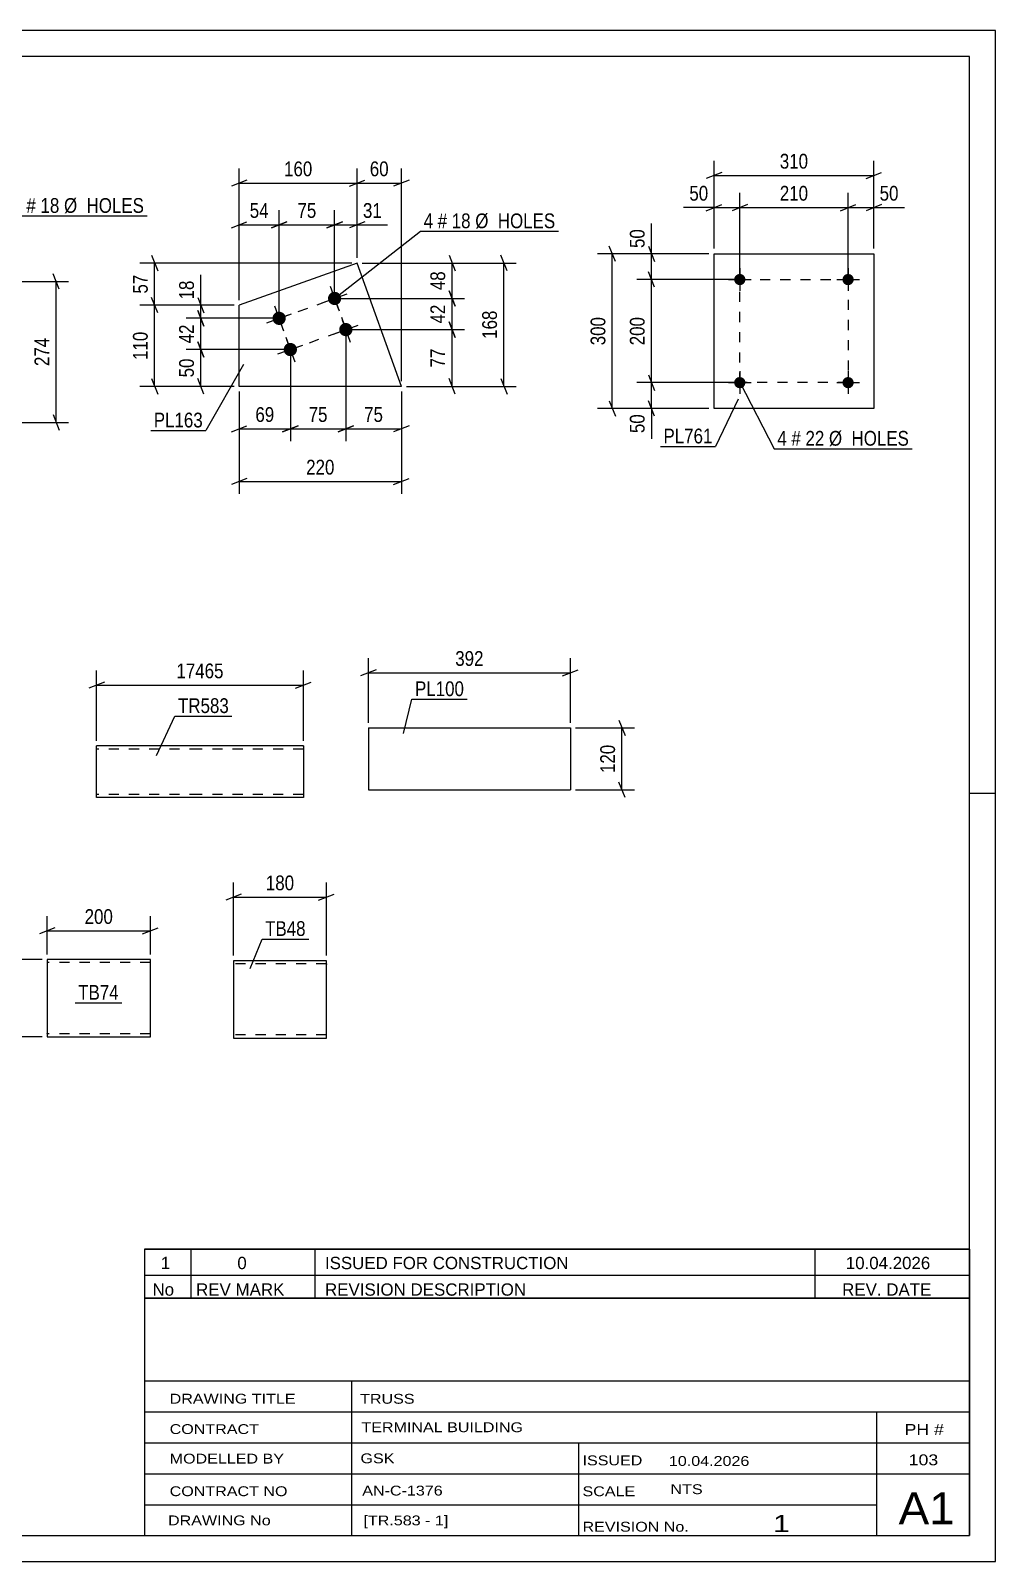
# Model space of a CAD drawing. Header units: millimetres. Extents: x 0 to 420, y 0 to 297.
# Drawn here: x 232.9 to 420, y 0 to 297 of the extents above; entities that cross this region are included whole.
import ezdxf

# ---------------------------------------------------------------- set-up
doc = ezdxf.new("R2010")
doc.units = ezdxf.units.MM
doc.linetypes.add('DXK_LINE_DOT2', pattern=[3.9198, 1.9599, -1.9599])
doc.styles.add('Arial Narrow', font='ARIALN.TTF', dxfattribs={"height": 0.2})

# ---------------------------------------------------------------- blocks, each defined once
blk = doc.blocks.new('Unknown-203761527-1135')
at = {"color": 5, "linetype": 'Continuous'}
for p, q in [((420, 297), (0, 297)), ((420, 0), (420, 297)), ((415, 292), (5, 292)), ((415, 5), (415, 292)), ((420, 149), (415, 149)), ((5, 5), (415, 5)), ((0, 0), (420, 0))]:
    blk.add_line(p, q, dxfattribs=at)
blk = doc.blocks.new('Part-203761527-3177 - 3161')
at = {"color": 2, "linetype": 'Continuous'}
for p, q in [((298.41, 161.71), (298.41, 149.71)), ((298.41, 161.71), (337.59, 161.71)), ((337.59, 161.71), (337.59, 149.71)), ((298.41, 149.71), (337.59, 149.71))]:
    blk.add_line(p, q, dxfattribs=at)
blk = doc.blocks.new('Part-203761527-3062 - 3057')
at = {"color": 2, "linetype": 'Continuous'}
for p, q in [((256.14, 116.78), (236.14, 116.78)), ((236.14, 116.78), (236.14, 101.87)), ((256.14, 101.78), (256.14, 116.78)), ((236.14, 101.87), (236.14, 101.78)), ((236.14, 101.78), (256.14, 101.78))]:
    blk.add_line(p, q, dxfattribs=at)
at = {"color": 7, "linetype": 'DXK_LINE_DOT2'}
for p, q in [((256.14, 116.18), (236.14, 116.18)), ((236.14, 102.38), (236.14, 102.43)), ((256.14, 102.38), (236.14, 102.38)), ((256.14, 102.38), (256.14, 102.43))]:
    blk.add_line(p, q, dxfattribs=at)
blk = doc.blocks.new('Part-203761527-3400 - 3393')
at = {"color": 2, "linetype": 'Continuous'}
for p, q in [((290.27, 116.54), (272.27, 116.54)), ((272.27, 116.54), (272.27, 101.64)), ((290.27, 102.74), (290.27, 116.54)), ((272.27, 101.64), (272.27, 101.54)), ((272.27, 101.54), (290.27, 101.54)), ((290.27, 101.54), (290.27, 102.74))]:
    blk.add_line(p, q, dxfattribs=at)
at = {"color": 7, "linetype": 'DXK_LINE_DOT2'}
for p, q in [((290.27, 115.94), (272.27, 115.94)), ((290.27, 115.94), (290.27, 115.9)), ((290.27, 115.9), (290.27, 115.94)), ((290.27, 115.8), (290.27, 115.9)), ((290.27, 115.9), (290.27, 115.8)), ((272.27, 102.14), (272.27, 102.19)), ((290.27, 102.14), (272.27, 102.14)), ((290.27, 102.19), (290.27, 102.51)), ((290.27, 102.14), (290.27, 102.19))]:
    blk.add_line(p, q, dxfattribs=at)
blk = doc.blocks.new('Part-203761527-3376 - 3354')
at = {"color": 2, "linetype": 'Continuous'}
for p, q in [((265.71, 158.21), (245.71, 158.21)), ((245.71, 148.3), (245.71, 158.21)), ((285.81, 158.21), (265.81, 158.21)), ((285.81, 158.21), (285.81, 148.21)), ((245.71, 148.21), (245.71, 148.3)), ((265.71, 148.21), (245.71, 148.21)), ((285.81, 148.21), (265.81, 148.21))]:
    blk.add_line(p, q, dxfattribs=at)
at = {"color": 7, "linetype": 'DXK_LINE_DOT2'}
for p, q in [((265.71, 157.61), (245.71, 157.61)), ((285.81, 157.61), (265.81, 157.61)), ((285.81, 158.12), (285.81, 158.21)), ((245.71, 148.81), (245.71, 148.85)), ((265.71, 148.81), (245.71, 148.81)), ((285.81, 148.81), (265.81, 148.81)), ((285.81, 148.81), (285.81, 148.85))]:
    blk.add_line(p, q, dxfattribs=at)
blk = doc.blocks.new('Part-203761527-2208 - 2130')
at = {"color": 2, "linetype": 'Continuous'}
for p, q in [((296.23, 251.91), (273.37, 243.72)), ((304.81, 227.98), (296.23, 251.91)), ((273.37, 227.98), (273.37, 243.72)), ((304.81, 227.98), (273.37, 227.98))]:
    blk.add_line(p, q, dxfattribs=at)
blk = doc.blocks.new('Bolt-203761527-2193 - 2130')
at = {"linetype": 'Continuous'}
for points in [[(293.08, 245.47, -1), (290.66, 244.6, -1)], [(282.32, 241.61, -1), (279.9, 240.74, -1)], [(295.25, 239.42, -1), (292.83, 238.55, -1)], [(284.49, 235.56, -1), (282.07, 234.69, -1)]]:
    blk.add_hatch(color=1, dxfattribs=at).paths.add_polyline_path(points)
at = {"color": 1, "linetype": 'Continuous'}
for p, q in [((291, 247.45), (292.74, 242.61)), ((280.24, 243.6), (281.98, 238.76)), ((289.45, 244.17), (294.29, 245.9)), ((278.69, 240.31), (283.53, 242.05)), ((293.17, 241.4), (294.9, 236.56)), ((291.62, 238.11), (296.46, 239.85)), ((280.86, 234.26), (285.7, 235.99)), ((282.41, 237.55), (284.14, 232.71))]:
    blk.add_line(p, q, dxfattribs=at)
blk = doc.blocks.new('Part-203761527-7969 - 7963')
at = {"color": 2, "linetype": 'Continuous'}
for p, q in [((365.44, 223.7), (365.44, 253.7)), ((365.44, 253.7), (396.44, 253.7)), ((396.44, 253.7), (396.44, 223.7)), ((396.44, 223.7), (365.44, 223.7))]:
    blk.add_line(p, q, dxfattribs=at)
blk = doc.blocks.new('Bolt-203761527-8002 - 7963')
at = {"linetype": 'Continuous'}
for points in [[(371.54, 228.7, -1), (369.34, 228.7, -1)], [(392.54, 228.7, -1), (390.34, 228.7, -1)]]:
    blk.add_hatch(color=1, dxfattribs=at).paths.add_polyline_path(points)
at = {"color": 1, "linetype": 'Continuous'}
for p, q in [((368.24, 228.7), (372.64, 228.7)), ((370.44, 230.9), (370.44, 226.5)), ((389.24, 228.7), (393.64, 228.7)), ((391.44, 230.9), (391.44, 226.5))]:
    blk.add_line(p, q, dxfattribs=at)
blk = doc.blocks.new('Bolt-203761527-8007 - 7963')
at = {"linetype": 'Continuous'}
for points in [[(371.54, 248.7, -1), (369.34, 248.7, -1)], [(392.54, 248.7, -1), (390.34, 248.7, -1)]]:
    blk.add_hatch(color=1, dxfattribs=at).paths.add_polyline_path(points)
at = {"color": 1, "linetype": 'Continuous'}
for p, q in [((370.44, 250.9), (370.44, 246.5)), ((391.44, 250.9), (391.44, 246.5)), ((368.24, 248.7), (372.64, 248.7)), ((389.24, 248.7), (393.64, 248.7))]:
    blk.add_line(p, q, dxfattribs=at)
blk = doc.blocks.new('Rectangle-203761527-8116 - 7963')
at = {"color": 1, "linetype": 'DXK_LINE_DOT2'}
blk.add_lwpolyline([(370.44, 248.7), (391.44, 248.7), (391.44, 228.7), (370.44, 228.7), (370.44, 248.7)], close=True, dxfattribs=at)
blk = doc.blocks.new('Line-203761527-2369 - 2130')
at = {"color": 1, "linetype": 'DXK_LINE_DOT2'}
blk.add_line((294.04, 238.98), (291.87, 245.03), dxfattribs=at)
blk = doc.blocks.new('Line-203761527-2376 - 2130')
at = {"color": 1, "linetype": 'DXK_LINE_DOT2'}
blk.add_line((281.11, 241.18), (291.87, 245.03), dxfattribs=at)
blk = doc.blocks.new('Line-203761527-2362 - 2130')
at = {"color": 1, "linetype": 'DXK_LINE_DOT2'}
blk.add_line((283.28, 235.13), (294.04, 238.98), dxfattribs=at)
blk = doc.blocks.new('Line-203761527-2354 - 2130')
at = {"color": 1, "linetype": 'DXK_LINE_DOT2'}
blk.add_line((283.28, 235.13), (281.11, 241.18), dxfattribs=at)
blk = doc.blocks.new('StraightDimension-203761527-3190 - 3161')
at = {"color": 7, "linetype": 'Continuous'}
for p, q in [((298.41, 162.71), (298.41, 175.25)), ((337.59, 162.71), (337.59, 175.25)), ((299.91, 173), (296.91, 171.8)), ((298.41, 172.4), (337.59, 172.4)), ((336.09, 171.8), (339.09, 173))]:
    blk.add_line(p, q, dxfattribs=at)
at = {"color": 0}
blk.add_wipeout([(321.34, 173.15), (321.34, 177.35), (314.66, 177.35), (314.66, 173.15)], dxfattribs=at)
at = {"color": 3, "style": 'Arial Narrow'}
blk.add_text('392', height=2.863, dxfattribs=at).set_placement((315.26, 173.75))
blk = doc.blocks.new('StraightDimension-203761527-3179 - 3161')
at = {"color": 7, "linetype": 'Continuous'}
for p, q in [((338.59, 161.71), (349.99, 161.71)), ((346.99, 163.21), (348.19, 160.21)), ((347.59, 149.71), (347.59, 161.71)), ((338.59, 149.71), (349.99, 149.71)), ((348.19, 148.21), (346.99, 151.21))]:
    blk.add_line(p, q, dxfattribs=at)
at = {"color": 0}
blk.add_wipeout([(346.84, 159.05), (342.64, 159.05), (342.64, 152.36), (346.84, 152.36)], dxfattribs=at)
at = {"color": 3, "style": 'Arial Narrow'}
blk.add_text('120', height=2.863, rotation=90.0002, dxfattribs=at).set_placement((346.24, 152.96))
blk = doc.blocks.new('StraightDimension-203761527-3064 - 3057')
at = {"color": 7, "linetype": 'Continuous'}
for p, q in [((235.14, 116.78), (227.27, 116.78)), ((230.72, 115.28), (229.52, 118.28)), ((230.12, 101.78), (230.12, 116.78)), ((235.14, 101.78), (227.27, 101.78)), ((229.52, 103.28), (230.72, 100.28))]:
    blk.add_line(p, q, dxfattribs=at)
at = {"color": 0}
blk.add_wipeout([(229.37, 112.62), (225.17, 112.62), (225.17, 105.94), (229.37, 105.94)], dxfattribs=at)
at = {"color": 3, "style": 'Arial Narrow'}
blk.add_text('150', height=2.863, rotation=90.0002, dxfattribs=at).set_placement((228.77, 106.54))
blk = doc.blocks.new('StraightDimension-203761527-3075 - 3057')
at = {"color": 7, "linetype": 'Continuous'}
for p, q in [((236.14, 117.78), (236.14, 125.18)), ((256.14, 117.78), (256.14, 125.18)), ((237.64, 122.93), (234.64, 121.73)), ((236.14, 122.33), (256.14, 122.33)), ((254.64, 121.73), (257.64, 122.93))]:
    blk.add_line(p, q, dxfattribs=at)
at = {"color": 0}
blk.add_wipeout([(249.48, 123.08), (249.48, 127.28), (242.79, 127.28), (242.79, 123.08)], dxfattribs=at)
at = {"color": 3, "style": 'Arial Narrow'}
blk.add_text('200', height=2.863, dxfattribs=at).set_placement((243.39, 123.68))
blk = doc.blocks.new('StraightDimension-203761527-3402 - 3393')
at = {"color": 7, "linetype": 'Continuous'}
for p, q in [((272.27, 117.54), (272.27, 131.71)), ((290.27, 117.54), (290.27, 131.71)), ((273.77, 129.46), (270.77, 128.26)), ((272.27, 128.86), (290.27, 128.86)), ((288.77, 128.26), (291.77, 129.46))]:
    blk.add_line(p, q, dxfattribs=at)
at = {"color": 0}
blk.add_wipeout([(284.62, 129.61), (284.62, 133.81), (277.93, 133.81), (277.93, 129.61)], dxfattribs=at)
at = {"color": 3, "style": 'Arial Narrow'}
blk.add_text('180', height=2.863, dxfattribs=at).set_placement((278.53, 130.21))
blk = doc.blocks.new('StraightDimension-203761527-3379 - 3354')
at = {"color": 7, "linetype": 'Continuous'}
for p, q in [((245.71, 159.21), (245.71, 172.84)), ((285.81, 159.21), (285.81, 172.84)), ((247.21, 170.59), (244.21, 169.39)), ((245.71, 169.99), (285.81, 169.99)), ((284.31, 169.39), (287.31, 170.59))]:
    blk.add_line(p, q, dxfattribs=at)
at = {"color": 0}
blk.add_wipeout([(270.93, 170.74), (270.93, 174.94), (260.59, 174.94), (260.59, 170.74)], dxfattribs=at)
at = {"color": 3, "style": 'Arial Narrow'}
blk.add_text('17465', height=2.863, dxfattribs=at).set_placement((261.19, 171.34))
blk = doc.blocks.new('StraightDimension-203761527-2415 - 2387')
at = {"color": 7, "linetype": 'Continuous'}
for p, q in [((238.48, 246.84), (237.28, 249.84)), ((220.64, 248.34), (240.28, 248.34)), ((237.88, 220.99), (237.88, 248.34)), ((220.64, 220.99), (240.28, 220.99)), ((237.28, 222.49), (238.48, 219.49))]:
    blk.add_line(p, q, dxfattribs=at)
at = {"color": 0}
blk.add_wipeout([(237.13, 238), (232.93, 238), (232.93, 231.32), (237.13, 231.32)], dxfattribs=at)
at = {"color": 3, "style": 'Arial Narrow'}
blk.add_text('274', height=2.863, rotation=90.0002, dxfattribs=at).set_placement((236.53, 231.92))
blk = doc.blocks.new('StraightDimension-203761527-2241 - 2130')
at = {"color": 7, "linetype": 'Continuous'}
for p, q in [((283.28, 234.13), (283.28, 217.33)), ((273.37, 226.98), (273.37, 217.33)), ((271.87, 219.13), (274.87, 220.33)), ((284.78, 220.33), (281.78, 219.13)), ((273.37, 219.73), (283.28, 219.73))]:
    blk.add_line(p, q, dxfattribs=at)
at = {"color": 0}
blk.add_wipeout([(280.75, 220.48), (280.75, 224.68), (275.9, 224.68), (275.9, 220.48)], dxfattribs=at)
at = {"color": 3, "style": 'Arial Narrow'}
blk.add_text('69', height=2.863, dxfattribs=at).set_placement((276.5, 221.08))
blk = doc.blocks.new('StraightDimension-203761527-2263 - 2130')
at = {"color": 7, "linetype": 'Continuous'}
for p, q in [((325.3, 250.41), (324.1, 253.41)), ((297.23, 251.91), (327.1, 251.91)), ((324.7, 227.98), (324.7, 251.91)), ((324.1, 229.48), (325.3, 226.48)), ((305.81, 227.98), (327.1, 227.98))]:
    blk.add_line(p, q, dxfattribs=at)
at = {"color": 0}
blk.add_wipeout([(323.95, 243.29), (319.75, 243.29), (319.75, 236.6), (323.95, 236.6)], dxfattribs=at)
at = {"color": 3, "style": 'Arial Narrow'}
blk.add_text('168', height=2.863, rotation=90.0002, dxfattribs=at).set_placement((323.35, 237.2))
blk = doc.blocks.new('StraightDimension-203761527-2210 - 2130')
at = {"color": 7, "linetype": 'Continuous'}
for p, q in [((273.37, 244.72), (273.37, 262.17)), ((281.11, 242.18), (281.11, 262.17)), ((271.87, 258.72), (274.87, 259.92)), ((273.37, 259.32), (281.11, 259.32)), ((282.61, 259.92), (279.61, 258.72))]:
    blk.add_line(p, q, dxfattribs=at)
at = {"color": 0}
blk.add_wipeout([(279.67, 260.07), (279.67, 264.27), (274.81, 264.27), (274.81, 260.07)], dxfattribs=at)
at = {"color": 3, "style": 'Arial Narrow'}
blk.add_text('54', height=2.863, dxfattribs=at).set_placement((275.41, 260.67))
blk = doc.blocks.new('StraightDimension-203761527-2220 - 2130')
at = {"color": 7, "linetype": 'Continuous'}
for p, q in [((281.11, 242.18), (281.11, 262.17)), ((291.87, 246.03), (291.87, 262.17)), ((279.61, 258.72), (282.61, 259.92)), ((281.11, 259.32), (291.87, 259.32)), ((293.37, 259.92), (290.37, 258.72))]:
    blk.add_line(p, q, dxfattribs=at)
at = {"color": 0}
blk.add_wipeout([(288.92, 260.07), (288.92, 264.27), (284.06, 264.27), (284.06, 260.07)], dxfattribs=at)
at = {"color": 3, "style": 'Arial Narrow'}
blk.add_text('75', height=2.863, dxfattribs=at).set_placement((284.66, 260.67))
blk = doc.blocks.new('StraightDimension-203761527-2230 - 2130')
at = {"color": 7, "linetype": 'Continuous'}
for p, q in [((291.87, 246.03), (291.87, 262.17)), ((296.23, 252.91), (296.23, 262.17)), ((290.37, 258.72), (293.37, 259.92)), ((291.87, 259.32), (296.23, 259.32)), ((297.73, 259.92), (294.73, 258.72))]:
    blk.add_line(p, q, dxfattribs=at)
at = {"color": 0}
blk.add_wipeout([(301.61, 260.07), (301.61, 264.27), (296.76, 264.27), (296.76, 260.07)], dxfattribs=at)
at = {"color": 7, "linetype": 'Continuous'}
blk.add_line((296.23, 259.32), (302.14, 259.32), dxfattribs=at)
blk.add_line((296.23, 259.32), (302.14, 259.32), dxfattribs=at)
at = {"color": 3, "style": 'Arial Narrow'}
blk.add_text('31', height=2.863, dxfattribs=at).set_placement((297.36, 260.67))
blk = doc.blocks.new('StraightDimension-203761527-2247 - 2130')
at = {"color": 7, "linetype": 'Continuous'}
for p, q in [((294.04, 237.98), (294.04, 217.33)), ((283.28, 234.13), (283.28, 217.33)), ((281.78, 219.13), (284.78, 220.33)), ((295.54, 220.33), (292.54, 219.13)), ((283.28, 219.73), (294.04, 219.73))]:
    blk.add_line(p, q, dxfattribs=at)
at = {"color": 0}
blk.add_wipeout([(291.09, 220.48), (291.09, 224.68), (286.23, 224.68), (286.23, 220.48)], dxfattribs=at)
at = {"color": 3, "style": 'Arial Narrow'}
blk.add_text('75', height=2.863, dxfattribs=at).set_placement((286.83, 221.08))
blk = doc.blocks.new('StraightDimension-203761527-2255 - 2130')
at = {"color": 7, "linetype": 'Continuous'}
for p, q in [((294.04, 237.98), (294.04, 217.33)), ((304.81, 226.98), (304.81, 217.33)), ((292.54, 219.13), (295.54, 220.33)), ((306.31, 220.33), (303.31, 219.13)), ((294.04, 219.73), (304.81, 219.73))]:
    blk.add_line(p, q, dxfattribs=at)
at = {"color": 0}
blk.add_wipeout([(301.85, 220.48), (301.85, 224.68), (296.99, 224.68), (296.99, 220.48)], dxfattribs=at)
at = {"color": 3, "style": 'Arial Narrow'}
blk.add_text('75', height=2.863, dxfattribs=at).set_placement((297.59, 221.08))
blk = doc.blocks.new('StraightDimension-203761527-2270 - 2130')
at = {"color": 7, "linetype": 'Continuous'}
for p, q in [((256.37, 253.41), (257.57, 250.41)), ((295.23, 251.91), (254.12, 251.91)), ((256.97, 243.72), (256.97, 251.91)), ((272.37, 243.72), (254.12, 243.72)), ((257.57, 242.22), (256.37, 245.22))]:
    blk.add_line(p, q, dxfattribs=at)
at = {"color": 0}
blk.add_wipeout([(256.22, 250.24), (252.02, 250.24), (252.02, 245.38), (256.22, 245.38)], dxfattribs=at)
at = {"color": 3, "style": 'Arial Narrow'}
blk.add_text('57', height=2.863, rotation=90.0002, dxfattribs=at).set_placement((255.62, 245.98))
blk = doc.blocks.new('StraightDimension-203761527-2278 - 2130')
at = {"color": 7, "linetype": 'Continuous'}
for p, q in [((272.37, 243.72), (254.12, 243.72)), ((257.57, 242.22), (256.37, 245.22)), ((256.97, 227.98), (256.97, 243.72)), ((256.37, 229.48), (257.57, 226.48)), ((272.37, 227.98), (254.12, 227.98))]:
    blk.add_line(p, q, dxfattribs=at)
at = {"color": 0}
blk.add_wipeout([(256.22, 239.19), (252.02, 239.19), (252.02, 232.5), (256.22, 232.5)], dxfattribs=at)
at = {"color": 3, "style": 'Arial Narrow'}
blk.add_text('110', height=2.863, rotation=90.0002, dxfattribs=at).set_placement((255.62, 233.1))
blk = doc.blocks.new('StraightDimension-203761527-2285 - 2130')
at = {"color": 7, "linetype": 'Continuous'}
for p, q in [((273.37, 226.98), (273.37, 207.12)), ((304.81, 226.98), (304.81, 207.12)), ((274.87, 210.12), (271.87, 208.92)), ((273.37, 209.52), (304.81, 209.52)), ((303.31, 208.92), (306.31, 210.12))]:
    blk.add_line(p, q, dxfattribs=at)
at = {"color": 0}
blk.add_wipeout([(292.43, 210.27), (292.43, 214.47), (285.75, 214.47), (285.75, 210.27)], dxfattribs=at)
at = {"color": 3, "style": 'Arial Narrow'}
blk.add_text('220', height=2.863, dxfattribs=at).set_placement((286.35, 210.87))
blk = doc.blocks.new('StraightDimension-203761527-2290 - 2130')
at = {"color": 7, "linetype": 'Continuous'}
for p, q in [((274.87, 268), (271.87, 266.8)), ((273.37, 244.72), (273.37, 270.25)), ((273.37, 267.4), (296.23, 267.4)), ((294.73, 266.8), (297.73, 268)), ((296.23, 252.91), (296.23, 270.25))]:
    blk.add_line(p, q, dxfattribs=at)
at = {"color": 0}
blk.add_wipeout([(288.14, 268.15), (288.14, 272.35), (281.46, 272.35), (281.46, 268.15)], dxfattribs=at)
at = {"color": 3, "style": 'Arial Narrow'}
blk.add_text('160', height=2.863, dxfattribs=at).set_placement((282.06, 268.75))
blk = doc.blocks.new('StraightDimension-203761527-2300 - 2130')
at = {"color": 7, "linetype": 'Continuous'}
for p, q in [((294.73, 266.8), (297.73, 268)), ((296.23, 252.91), (296.23, 270.25)), ((296.23, 267.4), (304.81, 267.4)), ((306.31, 268), (303.31, 266.8)), ((304.81, 228.98), (304.81, 270.25))]:
    blk.add_line(p, q, dxfattribs=at)
at = {"color": 0}
blk.add_wipeout([(302.95, 268.15), (302.95, 272.35), (298.09, 272.35), (298.09, 268.15)], dxfattribs=at)
at = {"color": 3, "style": 'Arial Narrow'}
blk.add_text('60', height=2.863, dxfattribs=at).set_placement((298.69, 268.75))
blk = doc.blocks.new('StraightDimension-203761527-2309 - 2130')
at = {"color": 7, "linetype": 'Continuous'}
for p, q in [((295.04, 238.98), (317.05, 238.98)), ((314.05, 240.48), (315.25, 237.48)), ((314.65, 227.98), (314.65, 238.98)), ((315.25, 226.48), (314.05, 229.48)), ((305.81, 227.98), (317.05, 227.98))]:
    blk.add_line(p, q, dxfattribs=at)
at = {"color": 0}
blk.add_wipeout([(313.9, 235.91), (309.7, 235.91), (309.7, 231.05), (313.9, 231.05)], dxfattribs=at)
at = {"color": 3, "style": 'Arial Narrow'}
blk.add_text('77', height=2.863, rotation=90.0002, dxfattribs=at).set_placement((313.3, 231.65))
blk = doc.blocks.new('StraightDimension-203761527-2315 - 2130')
at = {"color": 7, "linetype": 'Continuous'}
for p, q in [((314.05, 253.41), (315.25, 250.41)), ((297.23, 251.91), (317.05, 251.91)), ((314.65, 245.03), (314.65, 251.91)), ((315.25, 243.53), (314.05, 246.53)), ((292.87, 245.03), (317.05, 245.03))]:
    blk.add_line(p, q, dxfattribs=at)
at = {"color": 0}
blk.add_wipeout([(313.9, 250.9), (309.7, 250.9), (309.7, 246.04), (313.9, 246.04)], dxfattribs=at)
at = {"color": 3, "style": 'Arial Narrow'}
blk.add_text('48', height=2.863, rotation=90.0002, dxfattribs=at).set_placement((313.3, 246.64))
blk = doc.blocks.new('StraightDimension-203761527-2323 - 2130')
at = {"color": 7, "linetype": 'Continuous'}
for p, q in [((314.05, 246.53), (315.25, 243.53)), ((292.87, 245.03), (317.05, 245.03)), ((314.65, 238.98), (314.65, 245.03)), ((295.04, 238.98), (317.05, 238.98)), ((315.25, 237.48), (314.05, 240.48))]:
    blk.add_line(p, q, dxfattribs=at)
at = {"color": 0}
blk.add_wipeout([(313.9, 244.44), (309.7, 244.44), (309.7, 239.58), (313.9, 239.58)], dxfattribs=at)
at = {"color": 3, "style": 'Arial Narrow'}
blk.add_text('42', height=2.863, rotation=90.0002, dxfattribs=at).set_placement((313.3, 240.18))
blk = doc.blocks.new('StraightDimension-203761527-2332 - 2130')
at = {"color": 7, "linetype": 'Continuous'}
for p, q in [((272.37, 243.72), (263.08, 243.72)), ((265.33, 245.22), (266.53, 242.22)), ((265.93, 241.18), (265.93, 243.72)), ((280.11, 241.18), (263.08, 241.18)), ((266.53, 239.68), (265.33, 242.68))]:
    blk.add_line(p, q, dxfattribs=at)
at = {"color": 0}
blk.add_wipeout([(265.18, 249.1), (260.98, 249.1), (260.98, 244.24), (265.18, 244.24)], dxfattribs=at)
at = {"color": 7, "linetype": 'Continuous'}
blk.add_line((265.93, 243.72), (265.93, 249.62), dxfattribs=at)
blk.add_line((265.93, 243.72), (265.93, 249.62), dxfattribs=at)
at = {"color": 3, "style": 'Arial Narrow'}
blk.add_text('18', height=2.863, rotation=90.0002, dxfattribs=at).set_placement((264.58, 244.84))
blk = doc.blocks.new('StraightDimension-203761527-2340 - 2130')
at = {"color": 7, "linetype": 'Continuous'}
for p, q in [((280.11, 241.18), (263.08, 241.18)), ((265.33, 242.68), (266.53, 239.68)), ((265.93, 235.13), (265.93, 241.18)), ((282.28, 235.13), (263.08, 235.13)), ((266.53, 233.63), (265.33, 236.63))]:
    blk.add_line(p, q, dxfattribs=at)
at = {"color": 0}
blk.add_wipeout([(265.18, 240.58), (260.98, 240.58), (260.98, 235.72), (265.18, 235.72)], dxfattribs=at)
at = {"color": 3, "style": 'Arial Narrow'}
blk.add_text('42', height=2.863, rotation=90.0002, dxfattribs=at).set_placement((264.58, 236.32))
blk = doc.blocks.new('StraightDimension-203761527-2348 - 2130')
at = {"color": 7, "linetype": 'Continuous'}
for p, q in [((282.28, 235.13), (263.08, 235.13)), ((265.33, 236.63), (266.53, 233.63)), ((265.93, 227.98), (265.93, 235.13)), ((266.53, 226.48), (265.33, 229.48)), ((272.37, 227.98), (263.08, 227.98))]:
    blk.add_line(p, q, dxfattribs=at)
at = {"color": 0}
blk.add_wipeout([(265.18, 233.98), (260.98, 233.98), (260.98, 229.12), (265.18, 229.12)], dxfattribs=at)
at = {"color": 3, "style": 'Arial Narrow'}
blk.add_text('50', height=2.863, rotation=90.0002, dxfattribs=at).set_placement((264.58, 229.72))
blk = doc.blocks.new('StraightDimension-203761527-8009 - 7963')
at = {"color": 7, "linetype": 'Continuous'}
for p, q in [((365.44, 254.7), (365.44, 271.73)), ((396.44, 254.7), (396.44, 271.73)), ((366.94, 269.48), (363.94, 268.28)), ((365.44, 268.88), (396.44, 268.88)), ((394.94, 268.28), (397.94, 269.48))]:
    blk.add_line(p, q, dxfattribs=at)
at = {"color": 0}
blk.add_wipeout([(384.28, 269.63), (384.28, 273.83), (377.6, 273.83), (377.6, 269.63)], dxfattribs=at)
at = {"color": 3, "style": 'Arial Narrow'}
blk.add_text('310', height=2.863, dxfattribs=at).set_placement((378.2, 270.23))
blk = doc.blocks.new('StraightDimension-203761527-8020 - 7963')
at = {"color": 7, "linetype": 'Continuous'}
for p, q in [((364.44, 253.7), (342.87, 253.7)), ((346.32, 252.2), (345.12, 255.2)), ((345.72, 223.7), (345.72, 253.7)), ((364.44, 223.7), (342.87, 223.7)), ((345.12, 225.2), (346.32, 222.2))]:
    blk.add_line(p, q, dxfattribs=at)
at = {"color": 0}
blk.add_wipeout([(344.97, 242.04), (340.77, 242.04), (340.77, 235.35), (344.97, 235.35)], dxfattribs=at)
at = {"color": 3, "style": 'Arial Narrow'}
blk.add_text('300', height=2.863, rotation=90.0002, dxfattribs=at).set_placement((344.37, 235.95))
blk = doc.blocks.new('StraightDimension-203761527-8031 - 7963')
at = {"color": 7, "linetype": 'Continuous'}
for p, q in [((364.44, 253.7), (350.48, 253.7)), ((352.73, 255.2), (353.93, 252.2)), ((353.33, 248.7), (353.33, 253.7)), ((353.93, 247.2), (352.73, 250.2)), ((369.44, 248.7), (350.48, 248.7))]:
    blk.add_line(p, q, dxfattribs=at)
at = {"color": 0}
blk.add_wipeout([(352.58, 259.08), (348.38, 259.08), (348.38, 254.22), (352.58, 254.22)], dxfattribs=at)
at = {"color": 7, "linetype": 'Continuous'}
blk.add_line((353.33, 253.7), (353.33, 259.6), dxfattribs=at)
blk.add_line((353.33, 253.7), (353.33, 259.6), dxfattribs=at)
at = {"color": 3, "style": 'Arial Narrow'}
blk.add_text('50', height=2.863, rotation=90.0002, dxfattribs=at).set_placement((351.98, 254.82))
blk = doc.blocks.new('StraightDimension-203761527-8044 - 7963')
at = {"color": 7, "linetype": 'Continuous'}
for p, q in [((353.93, 247.2), (352.73, 250.2)), ((369.44, 248.7), (350.48, 248.7)), ((353.33, 228.7), (353.33, 248.7)), ((369.44, 228.7), (350.48, 228.7)), ((352.73, 230.2), (353.93, 227.2))]:
    blk.add_line(p, q, dxfattribs=at)
at = {"color": 0}
blk.add_wipeout([(352.58, 242.04), (348.38, 242.04), (348.38, 235.35), (352.58, 235.35)], dxfattribs=at)
at = {"color": 3, "style": 'Arial Narrow'}
blk.add_text('200', height=2.863, rotation=90.0002, dxfattribs=at).set_placement((351.98, 235.95))
blk = doc.blocks.new('StraightDimension-203761527-8060 - 7963')
at = {"color": 7, "linetype": 'Continuous'}
for p, q in [((369.44, 228.7), (350.48, 228.7)), ((352.73, 230.2), (353.93, 227.2)), ((353.33, 223.7), (353.33, 228.7)), ((364.44, 223.7), (350.48, 223.7)), ((353.93, 222.2), (352.73, 225.2))]:
    blk.add_line(p, q, dxfattribs=at)
at = {"color": 0}
blk.add_wipeout([(352.58, 223.17), (348.38, 223.17), (348.38, 218.31), (352.58, 218.31)], dxfattribs=at)
at = {"color": 7, "linetype": 'Continuous'}
blk.add_line((353.33, 223.7), (353.33, 217.79), dxfattribs=at)
blk.add_line((353.33, 223.7), (353.33, 217.79), dxfattribs=at)
at = {"color": 3, "style": 'Arial Narrow'}
blk.add_text('50', height=2.863, rotation=90.0002, dxfattribs=at).set_placement((351.98, 218.91))
blk = doc.blocks.new('StraightDimension-203761527-8074 - 7963')
at = {"color": 7, "linetype": 'Continuous'}
for p, q in [((391.44, 249.7), (391.44, 265.51)), ((396.44, 254.7), (396.44, 265.51)), ((389.94, 262.06), (392.94, 263.26)), ((391.44, 262.66), (396.44, 262.66)), ((397.94, 263.26), (394.94, 262.06))]:
    blk.add_line(p, q, dxfattribs=at)
at = {"color": 0}
blk.add_wipeout([(401.82, 263.41), (401.82, 267.61), (396.96, 267.61), (396.96, 263.41)], dxfattribs=at)
at = {"color": 7, "linetype": 'Continuous'}
blk.add_line((396.44, 262.66), (402.35, 262.66), dxfattribs=at)
blk.add_line((396.44, 262.66), (402.35, 262.66), dxfattribs=at)
at = {"color": 3, "style": 'Arial Narrow'}
blk.add_text('50', height=2.863, dxfattribs=at).set_placement((397.56, 264.01))
blk = doc.blocks.new('StraightDimension-203761527-8087 - 7963')
at = {"color": 7, "linetype": 'Continuous'}
for p, q in [((370.44, 249.7), (370.44, 265.51)), ((391.44, 249.7), (391.44, 265.51)), ((371.94, 263.26), (368.94, 262.06)), ((370.44, 262.66), (391.44, 262.66)), ((389.94, 262.06), (392.94, 263.26))]:
    blk.add_line(p, q, dxfattribs=at)
at = {"color": 0}
blk.add_wipeout([(384.28, 263.41), (384.28, 267.61), (377.6, 267.61), (377.6, 263.41)], dxfattribs=at)
at = {"color": 3, "style": 'Arial Narrow'}
blk.add_text('210', height=2.863, dxfattribs=at).set_placement((378.2, 264.01))
blk = doc.blocks.new('StraightDimension-203761527-8103 - 7963')
at = {"color": 7, "linetype": 'Continuous'}
for p, q in [((365.44, 254.7), (365.44, 265.51)), ((370.44, 249.7), (370.44, 265.51)), ((363.94, 262.06), (366.94, 263.26)), ((365.44, 262.66), (370.44, 262.66)), ((371.94, 263.26), (368.94, 262.06))]:
    blk.add_line(p, q, dxfattribs=at)
at = {"color": 0}
blk.add_wipeout([(364.91, 263.41), (364.91, 267.61), (360.06, 267.61), (360.06, 263.41)], dxfattribs=at)
at = {"color": 7, "linetype": 'Continuous'}
blk.add_line((365.44, 262.66), (359.53, 262.66), dxfattribs=at)
blk.add_line((365.44, 262.66), (359.53, 262.66), dxfattribs=at)
at = {"color": 3, "style": 'Arial Narrow'}
blk.add_text('50', height=2.863, dxfattribs=at).set_placement((360.66, 264.01))
blk = doc.blocks.new('Unknown-203761527-13905')
at = {"color": 7, "linetype": 'Continuous'}
for p, q in [((255, 60.55), (415, 60.55)), ((415, 60.55), (255, 60.55)), ((255, 60.55), (255, 55.55)), ((264, 60.55), (264, 55.55)), ((288, 60.55), (288, 55.55)), ((385, 60.55), (385, 55.55)), ((415, 60.55), (415, 55.55)), ((255, 55.55), (415, 55.55)), ((255, 55.55), (255, 51.05)), ((255, 55.55), (415, 55.55)), ((264, 55.55), (264, 51.05)), ((288, 55.55), (288, 51.05)), ((385, 55.55), (385, 51.05)), ((415, 55.55), (415, 51.05)), ((415, 51.05), (255, 51.05))]:
    blk.add_line(p, q, dxfattribs=at)
at = {"color": 7, "linetype": 'Continuous', "style": 'Arial Narrow'}
for s, height, width, p in [('1', 2.39, 1.196471, (258.16, 56.7)), ('0', 2.39, 1.196471, (273, 56.7)), ('ISSUED FOR CONSTRUCTION', 2.3861, 1.196471, (290, 56.7)), ('10.04.2026', 2.386, 1.196471, (391, 56.7)), ('No', 2.386, 1.2, (256.54, 51.55)), ('REV MARK', 2.386, 1.2, (265, 51.55)), ('REVISION DESCRIPTION', 2.3861, 1.2, (290, 51.55)), ('REV. DATE', 2.386, 1.2, (390.28, 51.55))]:
    blk.add_text(s, height=height, dxfattribs=dict(at, width=width)).set_placement(p)
blk = doc.blocks.new('Unknown-203761527-13904')
at = {"color": 7, "linetype": 'Continuous'}
for p, q in [((255, 51.05), (255, 5)), ((255, 51.05), (415, 51.05)), ((415, 51), (415, 5)), ((255, 35), (415, 35)), ((295.14, 35), (295.14, 5)), ((255, 29), (415, 29)), ((397, 5.05), (397, 29.05)), ((255, 23), (415, 23)), ((339.14, 23), (339.14, 5)), ((255, 17), (415, 17)), ((255, 11), (397, 11)), ((255, 5), (415, 5))]:
    blk.add_line(p, q, dxfattribs=at)
at = {"color": 7, "style": 'Arial Narrow'}
for s, height, width, p in [('DRAWING TITLE', 1.9089, 1.425378, (259.88, 30.61)), ('TRUSS  ', 1.909, 1.425378, (296.81, 30.59)), ('TERMINAL BUILDING', 1.9089, 1.425378, (297.06, 25.07)), ('CONTRACT', 1.909, 1.425378, (259.88, 24.71)), ('MODELLED BY', 1.9089, 1.425378, (259.88, 18.98)), ('GSK', 1.909, 1.425378, (296.88, 19.04)), ('ISSUED', 1.909, 1.425378, (339.94, 18.64)), ('10.04.2026', 1.909, 1.425378, (356.69, 18.52)), ('CONTRACT NO', 1.9089, 1.425378, (259.88, 12.66)), ('AN-C-1376', 1.909, 1.425378, (297.23, 12.78)), ('SCALE', 1.909, 1.425378, (339.94, 12.65)), ('A1', 6.204, 1.25, (401.24, 7.2)), ('DRAWING No', 1.909, 1.425378, (259.56, 7)), ('[TR.583 - 1]', 1.9089, 1.425378, (297.46, 6.99)), ('1', 3.34, 1.5, (376.91, 5.68)), ('REVISION No.', 1.9089, 1.425378, (339.94, 5.77))]:
    blk.add_text(s, height=height, dxfattribs=dict(at, width=width)).set_placement(p)
at = {"color": 7, "linetype": 'Continuous', "style": 'Arial Narrow'}
for s, height, width, p in [('PH #', 2.1, 1.42538, (402.4, 24.55)), ('103', 2.1, 1.42538, (403.19, 18.65)), ('NTS', 1.909, 1.425378, (357, 13.05))]:
    blk.add_text(s, height=height, dxfattribs=dict(at, width=width)).set_placement(p)
blk = doc.blocks.new('Mark-203761527-3173 - 3161')
at = {"color": 0}
blk.add_wipeout([(316.96, 167.88), (316.96, 170.88), (307.46, 170.88), (307.46, 167.88)], dxfattribs=at)
blk.add_wipeout([(316.96, 167.88), (316.96, 170.88), (307.46, 170.88), (307.46, 167.88)], dxfattribs=at)
at = {"color": 30, "linetype": 'Continuous'}
for p, q in [((305.22, 160.61), (306.86, 167.28)), ((306.86, 167.28), (317.56, 167.28))]:
    blk.add_line(p, q, dxfattribs=at)
at = {"color": 3, "style": 'Arial Narrow'}
blk.add_text('PL100', height=2.863, dxfattribs=at).set_placement((307.46, 167.88))
blk = doc.blocks.new('Mark-203761527-3060 - 3057')
at = {"color": 0}
blk.add_wipeout([(249.99, 108.97), (249.99, 111.97), (242.14, 111.97), (242.14, 108.97)], dxfattribs=at)
blk.add_wipeout([(249.99, 108.97), (249.99, 111.97), (242.14, 111.97), (242.14, 108.97)], dxfattribs=at)
at = {"color": 30, "linetype": 'Continuous'}
blk.add_line((241.54, 108.37), (250.59, 108.37), dxfattribs=at)
at = {"color": 3, "style": 'Arial Narrow'}
blk.add_text('TB74', height=2.863, dxfattribs=at).set_placement((242.14, 108.97))
blk = doc.blocks.new('Mark-203761527-3396 - 3393')
at = {"color": 0}
blk.add_wipeout([(286.24, 121.35), (286.24, 124.35), (278.39, 124.35), (278.39, 121.35)], dxfattribs=at)
blk.add_wipeout([(286.24, 121.35), (286.24, 124.35), (278.39, 124.35), (278.39, 121.35)], dxfattribs=at)
at = {"color": 30, "linetype": 'Continuous'}
for p, q in [((275.5, 115.03), (277.79, 120.75)), ((277.79, 120.75), (286.84, 120.75))]:
    blk.add_line(p, q, dxfattribs=at)
at = {"color": 3, "style": 'Arial Narrow'}
blk.add_text('TB48', height=2.863, dxfattribs=at).set_placement((278.39, 121.35))
blk = doc.blocks.new('Mark-203761527-3372 - 3354')
at = {"color": 0}
blk.add_wipeout([(271.36, 164.6), (271.36, 167.6), (261.5, 167.6), (261.5, 164.6)], dxfattribs=at)
blk.add_wipeout([(271.36, 164.6), (271.36, 167.6), (261.5, 167.6), (261.5, 164.6)], dxfattribs=at)
at = {"color": 30, "linetype": 'Continuous'}
for p, q in [((257.33, 156.35), (260.9, 164)), ((260.9, 164), (271.96, 164))]:
    blk.add_line(p, q, dxfattribs=at)
at = {"color": 3, "style": 'Arial Narrow'}
blk.add_text('TR583', height=2.863, dxfattribs=at).set_placement((261.5, 164.6))
blk = doc.blocks.new('MarkSet-203761527-2769 - 2387')
at = {"color": 0}
blk.add_wipeout([(231.2, 261.64), (231.2, 264.64), (229.38, 264.64), (229.38, 261.64)], dxfattribs=at)
blk.add_wipeout([(231.2, 261.64), (231.2, 264.64), (229.38, 264.64), (229.38, 261.64)], dxfattribs=at)
at = {"color": 7, "linetype": 'Continuous'}
blk.add_line((214.16, 246.57), (228.78, 261.04), dxfattribs=at)
at = {"color": 0}
blk.add_wipeout([(233.93, 261.64), (233.93, 264.64), (232.1, 264.64), (232.1, 261.64)], dxfattribs=at)
blk.add_wipeout([(233.93, 261.64), (233.93, 264.64), (232.1, 264.64), (232.1, 261.64)], dxfattribs=at)
at = {"color": 3, "style": 'Arial Narrow'}
blk.add_text('8', height=2.86, dxfattribs=at).set_placement((229.38, 261.64))
at = {"color": 0}
blk.add_wipeout([(238.49, 261.64), (238.49, 264.64), (234.83, 264.64), (234.83, 261.64)], dxfattribs=at)
blk.add_wipeout([(238.49, 261.64), (238.49, 264.64), (234.83, 264.64), (234.83, 261.64)], dxfattribs=at)
at = {"color": 3, "style": 'Arial Narrow'}
blk.add_text('#', height=2.86, dxfattribs=at).set_placement((232.1, 261.64))
at = {"color": 0}
blk.add_wipeout([(254.92, 261.64), (254.92, 264.64), (239.39, 264.64), (239.39, 261.64)], dxfattribs=at)
blk.add_wipeout([(254.92, 261.64), (254.92, 264.64), (239.39, 264.64), (239.39, 261.64)], dxfattribs=at)
at = {"color": 7, "linetype": 'Continuous'}
blk.add_line((228.78, 261.04), (255.52, 261.04), dxfattribs=at)
at = {"color": 3, "style": 'Arial Narrow'}
for s, p in [('18', (234.83, 261.64)), ('Ø  HOLES', (239.39, 261.64))]:
    blk.add_text(s, height=2.863, dxfattribs=at).set_placement(p)
blk = doc.blocks.new('Mark-203761527-2189 - 2130')
at = {"color": 0}
blk.add_wipeout([(310.96, 258.66), (310.96, 261.66), (309.13, 261.66), (309.13, 258.66)], dxfattribs=at)
blk.add_wipeout([(310.96, 258.66), (310.96, 261.66), (309.13, 261.66), (309.13, 258.66)], dxfattribs=at)
at = {"color": 7, "linetype": 'Continuous'}
blk.add_line((291.87, 245.03), (308.53, 258.06), dxfattribs=at)
at = {"color": 0}
blk.add_wipeout([(313.68, 258.66), (313.68, 261.66), (311.86, 261.66), (311.86, 258.66)], dxfattribs=at)
blk.add_wipeout([(313.68, 258.66), (313.68, 261.66), (311.86, 261.66), (311.86, 258.66)], dxfattribs=at)
at = {"color": 3, "style": 'Arial Narrow'}
blk.add_text('4', height=2.86, dxfattribs=at).set_placement((309.13, 258.66))
at = {"color": 0}
blk.add_wipeout([(318.24, 258.66), (318.24, 261.66), (314.58, 261.66), (314.58, 258.66)], dxfattribs=at)
blk.add_wipeout([(318.24, 258.66), (318.24, 261.66), (314.58, 261.66), (314.58, 258.66)], dxfattribs=at)
at = {"color": 3, "style": 'Arial Narrow'}
blk.add_text('#', height=2.86, dxfattribs=at).set_placement((311.86, 258.66))
at = {"color": 0}
blk.add_wipeout([(334.67, 258.66), (334.67, 261.66), (319.14, 261.66), (319.14, 258.66)], dxfattribs=at)
blk.add_wipeout([(334.67, 258.66), (334.67, 261.66), (319.14, 261.66), (319.14, 258.66)], dxfattribs=at)
at = {"color": 7, "linetype": 'Continuous'}
blk.add_line((308.53, 258.06), (335.27, 258.06), dxfattribs=at)
at = {"color": 3, "style": 'Arial Narrow'}
for s, p in [('18', (314.58, 258.66)), ('Ø  HOLES', (319.14, 258.66))]:
    blk.add_text(s, height=2.863, dxfattribs=at).set_placement(p)
blk = doc.blocks.new('Mark-203761527-2204 - 2130')
at = {"color": 0}
blk.add_wipeout([(266.3, 220.01), (266.3, 223.01), (256.8, 223.01), (256.8, 220.01)], dxfattribs=at)
blk.add_wipeout([(266.3, 220.01), (266.3, 223.01), (256.8, 223.01), (256.8, 220.01)], dxfattribs=at)
at = {"color": 30, "linetype": 'Continuous'}
for p in [(274.17, 232.22), (256.2, 219.41)]:
    blk.add_line(p, (266.9, 219.41), dxfattribs=at)
at = {"color": 3, "style": 'Arial Narrow'}
blk.add_text('PL163', height=2.863, dxfattribs=at).set_placement((256.8, 220.01))
blk = doc.blocks.new('Mark-203761527-7965 - 7963')
at = {"color": 0}
blk.add_wipeout([(365.14, 216.91), (365.14, 219.91), (355.64, 219.91), (355.64, 216.91)], dxfattribs=at)
blk.add_wipeout([(365.14, 216.91), (365.14, 219.91), (355.64, 219.91), (355.64, 216.91)], dxfattribs=at)
at = {"color": 30, "linetype": 'Continuous'}
for p in [(370.14, 225.5), (355.04, 216.31)]:
    blk.add_line(p, (365.74, 216.31), dxfattribs=at)
at = {"color": 3, "style": 'Arial Narrow'}
blk.add_text('PL761', height=2.863, dxfattribs=at).set_placement((355.64, 216.91))
blk = doc.blocks.new('MarkSet-203761527-8163 - 7963')
at = {"color": 0}
blk.add_wipeout([(379.55, 216.47), (379.55, 219.47), (377.72, 219.47), (377.72, 216.47)], dxfattribs=at)
blk.add_wipeout([(379.55, 216.47), (379.55, 219.47), (377.72, 219.47), (377.72, 216.47)], dxfattribs=at)
at = {"color": 7, "linetype": 'Continuous'}
blk.add_line((370.44, 228.8), (377.12, 215.87), dxfattribs=at)
at = {"color": 0}
blk.add_wipeout([(382.28, 216.47), (382.28, 219.47), (380.45, 219.47), (380.45, 216.47)], dxfattribs=at)
blk.add_wipeout([(382.28, 216.47), (382.28, 219.47), (380.45, 219.47), (380.45, 216.47)], dxfattribs=at)
at = {"color": 3, "style": 'Arial Narrow'}
blk.add_text('4', height=2.86, dxfattribs=at).set_placement((377.72, 216.47))
at = {"color": 0}
blk.add_wipeout([(386.83, 216.47), (386.83, 219.47), (383.18, 219.47), (383.18, 216.47)], dxfattribs=at)
blk.add_wipeout([(386.83, 216.47), (386.83, 219.47), (383.18, 219.47), (383.18, 216.47)], dxfattribs=at)
at = {"color": 3, "style": 'Arial Narrow'}
blk.add_text('#', height=2.86, dxfattribs=at).set_placement((380.45, 216.47))
at = {"color": 0}
blk.add_wipeout([(403.26, 216.47), (403.26, 219.47), (387.73, 219.47), (387.73, 216.47)], dxfattribs=at)
blk.add_wipeout([(403.26, 216.47), (403.26, 219.47), (387.73, 219.47), (387.73, 216.47)], dxfattribs=at)
at = {"color": 7, "linetype": 'Continuous'}
blk.add_line((377.12, 215.87), (403.86, 215.87), dxfattribs=at)
at = {"color": 3, "style": 'Arial Narrow'}
for s, p in [('22', (383.18, 216.47)), ('Ø  HOLES', (387.73, 216.47))]:
    blk.add_text(s, height=2.863, dxfattribs=at).set_placement(p)

msp = doc.modelspace()

# ---------------------------------------------------------------- block references
for name in ['Unknown-203761527-1135', 'Part-203761527-7969 - 7963', 'Part-203761527-2208 - 2130', 'Bolt-203761527-8007 - 7963', 'Bolt-203761527-2193 - 2130', 'Rectangle-203761527-8116 - 7963', 'Line-203761527-2376 - 2130', 'Line-203761527-2369 - 2130', 'Line-203761527-2354 - 2130', 'Line-203761527-2362 - 2130', 'Bolt-203761527-8002 - 7963', 'Part-203761527-3177 - 3161', 'Part-203761527-3376 - 3354', 'Part-203761527-3062 - 3057', 'Part-203761527-3400 - 3393', 'Unknown-203761527-13905', 'Unknown-203761527-13904']:
    msp.add_blockref(name, (0, 0))

# ---------------------------------------------------------------- next in the draw order: block references
for name in ['StraightDimension-203761527-8009 - 7963', 'StraightDimension-203761527-2210 - 2130', 'StraightDimension-203761527-2263 - 2130', 'StraightDimension-203761527-2415 - 2387', 'StraightDimension-203761527-2241 - 2130', 'StraightDimension-203761527-3190 - 3161', 'StraightDimension-203761527-3379 - 3354', 'StraightDimension-203761527-3402 - 3393', 'StraightDimension-203761527-3064 - 3057', 'Mark-203761527-3060 - 3057']:
    msp.add_blockref(name, (0, 0))

# ---------------------------------------------------------------- next in the draw order: block references
for name in ['StraightDimension-203761527-8074 - 7963', 'StraightDimension-203761527-2220 - 2130', 'StraightDimension-203761527-8020 - 7963', 'StraightDimension-203761527-2247 - 2130', 'Mark-203761527-3173 - 3161', 'Mark-203761527-3372 - 3354', 'StraightDimension-203761527-3179 - 3161', 'StraightDimension-203761527-3075 - 3057', 'Mark-203761527-3396 - 3393']:
    msp.add_blockref(name, (0, 0))

# ---------------------------------------------------------------- next in the draw order: block references
for name in ['StraightDimension-203761527-2230 - 2130', 'StraightDimension-203761527-8031 - 7963', 'StraightDimension-203761527-2255 - 2130']:
    msp.add_blockref(name, (0, 0))

# ---------------------------------------------------------------- next in the draw order: block references
for name in ['StraightDimension-203761527-2270 - 2130', 'StraightDimension-203761527-8044 - 7963']:
    msp.add_blockref(name, (0, 0))

# ---------------------------------------------------------------- next in the draw order: block references
for name in ['StraightDimension-203761527-8087 - 7963', 'StraightDimension-203761527-2278 - 2130', 'StraightDimension-203761527-8060 - 7963']:
    msp.add_blockref(name, (0, 0))

# ---------------------------------------------------------------- next in the draw order: block references
for name in ['StraightDimension-203761527-2290 - 2130', 'StraightDimension-203761527-8103 - 7963', 'MarkSet-203761527-2769 - 2387', 'StraightDimension-203761527-2285 - 2130', 'Mark-203761527-7965 - 7963']:
    msp.add_blockref(name, (0, 0))

# ---------------------------------------------------------------- next in the draw order: block references
for name in ['StraightDimension-203761527-2300 - 2130', 'StraightDimension-203761527-2332 - 2130', 'MarkSet-203761527-8163 - 7963']:
    msp.add_blockref(name, (0, 0))

# ---------------------------------------------------------------- next in the draw order: block references
for name in ['StraightDimension-203761527-2315 - 2130', 'StraightDimension-203761527-2340 - 2130', 'StraightDimension-203761527-2309 - 2130']:
    msp.add_blockref(name, (0, 0))

# ---------------------------------------------------------------- next in the draw order: block references
for name in ['StraightDimension-203761527-2323 - 2130', 'StraightDimension-203761527-2348 - 2130']:
    msp.add_blockref(name, (0, 0))

# ---------------------------------------------------------------- next in the draw order: block references
for name in ['Mark-203761527-2189 - 2130', 'Mark-203761527-2204 - 2130']:
    msp.add_blockref(name, (0, 0))

doc.saveas('drawing.dxf')
